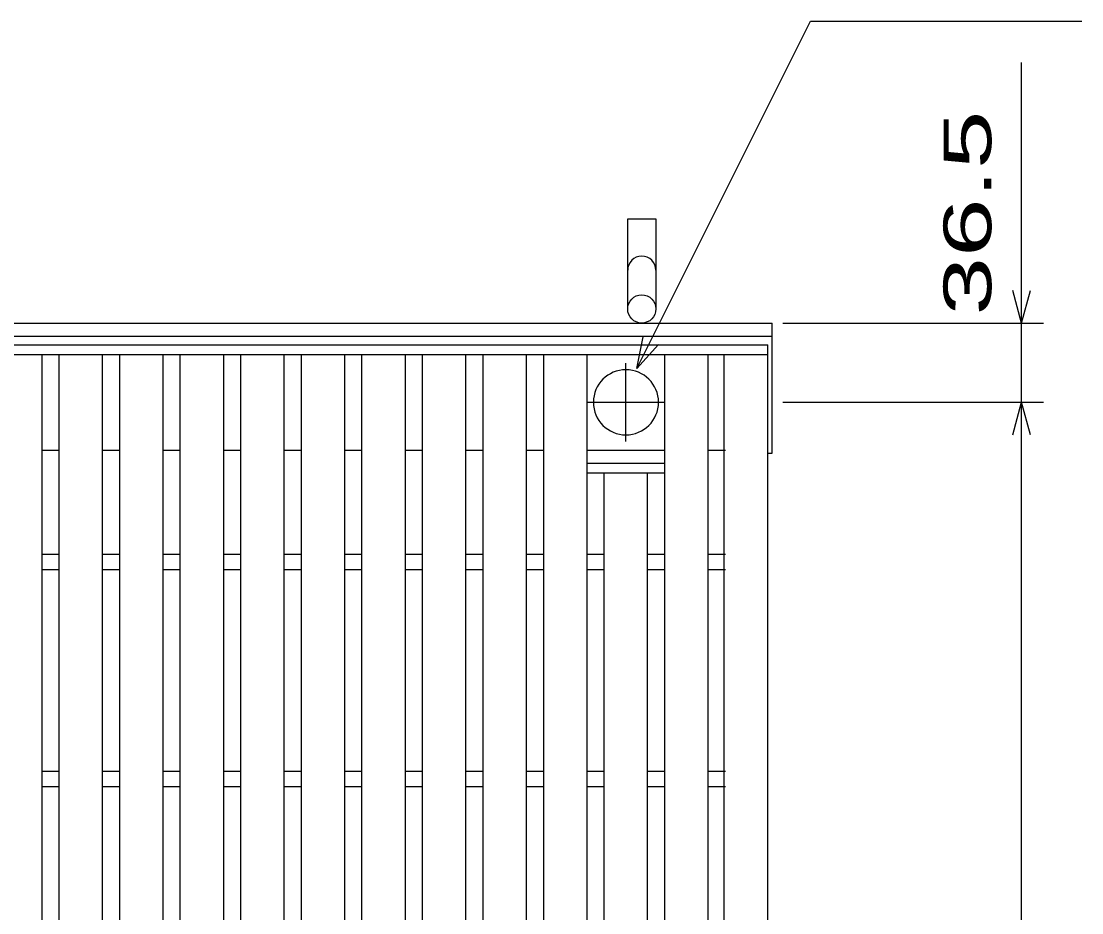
# Model space of a CAD drawing. Units: millimetres, scale not verified. Extents: x -1820 to 1731, y -1282 to 1054.
# Drawn here: x -695.9 to -207.3, y 191.8 to 602.6 of the extents above; entities that cross this region are included whole.
import ezdxf
from ezdxf.enums import TextEntityAlignment as Align

# ---------------------------------------------------------------- set-up
doc = ezdxf.new("R2010")
doc.units = ezdxf.units.MM
doc.header["$LTSCALE"] = 10
doc.linetypes.add('CHAIN', pattern=[18.5, 12, -1.5, 3.5, -1.5])
for name, color, linetype, lineweight in [('16', 3, 'Continuous', 25), ('19', 6, 'Continuous', 25), ('22', 2, 'Continuous', 25)]:
    doc.layers.add(name, color=color, linetype=linetype, lineweight=lineweight)
doc.styles.add('ベクトル', font='')
doc.styles.get('ベクトル').set_extended_font_data('ベクトル')

msp = doc.modelspace()

# ---------------------------------------------------------------- linework, layer by layer
at = {"layer": '16'}
for p, q in [((-1348, 453.5), (-352, 453.5)), ((-352, 449), (-352, 453.5)), ((-1348, 449), (-352, 449)), ((-706.3, 449), (-686.3, 449)), ((-686.3, -142), (-686.3, 449)), ((-678.4, -142), (-678.4, 449)), ((-678.4, 449), (-658.4, 449)), ((-658.4, -142), (-658.4, 449)), ((-650.5, -142), (-650.5, 449)), ((-650.5, 449), (-630.5, 449)), ((-630.5, -142), (-630.5, 449)), ((-622.6, -142), (-622.6, 449)), ((-622.6, 449), (-602.6, 449)), ((-602.6, -142), (-602.6, 449)), ((-594.7, -142), (-594.7, 449)), ((-594.7, 449), (-574.7, 449)), ((-574.7, -142), (-574.7, 449)), ((-566.8, -142), (-566.8, 449)), ((-566.8, 449), (-546.8, 449)), ((-546.8, -142), (-546.8, 449)), ((-538.9, -142), (-538.9, 449)), ((-538.9, 449), (-518.9, 449)), ((-518.9, -142), (-518.9, 449)), ((-511, -142), (-511, 449)), ((-511, 449), (-491, 449)), ((-491, -142), (-491, 449)), ((-483.1, -142), (-483.1, 449)), ((-483.1, 449), (-463.1, 449)), ((-463.1, -142), (-463.1, 449)), ((-455.2, -142), (-455.2, 449)), ((-455.2, 449), (-435.2, 449)), ((-435.2, -142), (-435.2, 449)), ((-399.4, -142), (-399.4, 449)), ((-399.4, 449), (-379.4, 449)), ((-379.4, -142), (-379.4, 449)), ((-372, -142), (-372, 449)), ((-372, 449), (-352, 449)), ((-352, -142), (-352, 449)), ((-686.3, 405), (-678.4, 405)), ((-658.4, 405), (-650.5, 405)), ((-630.5, 405), (-622.6, 405)), ((-602.6, 405), (-594.7, 405)), ((-574.7, 405), (-566.8, 405)), ((-546.8, 405), (-538.9, 405)), ((-518.9, 405), (-511, 405)), ((-491, 405), (-483.1, 405)), ((-463.1, 405), (-455.2, 405)), ((-435.2, 405), (-399.4, 405)), ((-379.4, 405), (-371.5, 405)), ((-435.2, 399), (-399.4, 399)), ((-435.2, 394.5), (-435.2, 399)), ((-399.4, 394.5), (-399.4, 399)), ((-435.2, 394.5), (-399.4, 394.5)), ((-427.3, -87.5), (-427.3, 394.5)), ((-427.3, 394.5), (-407.3, 394.5)), ((-407.3, -87.5), (-407.3, 394.5)), ((-686.3, 357), (-678.4, 357)), ((-658.4, 357), (-650.5, 357)), ((-630.5, 357), (-622.6, 357)), ((-602.6, 357), (-594.7, 357)), ((-574.7, 357), (-566.8, 357)), ((-546.8, 357), (-538.9, 357)), ((-518.9, 357), (-511, 357)), ((-491, 357), (-483.1, 357)), ((-463.1, 357), (-455.2, 357)), ((-435.2, 357), (-427.3, 357)), ((-407.3, 357), (-399.4, 357)), ((-379.4, 357), (-371.5, 357)), ((-686.3, 350), (-678.4, 350)), ((-658.4, 350), (-650.5, 350)), ((-630.5, 350), (-622.6, 350)), ((-602.6, 350), (-594.7, 350)), ((-574.7, 350), (-566.8, 350)), ((-546.8, 350), (-538.9, 350)), ((-518.9, 350), (-511, 350)), ((-491, 350), (-483.1, 350)), ((-463.1, 350), (-455.2, 350)), ((-435.2, 350), (-427.3, 350)), ((-407.3, 350), (-399.4, 350)), ((-379.4, 350), (-371.5, 350)), ((-686.3, 257), (-678.4, 257)), ((-658.4, 257), (-650.5, 257)), ((-630.5, 257), (-622.6, 257)), ((-602.6, 257), (-594.7, 257)), ((-574.7, 257), (-566.8, 257)), ((-546.8, 257), (-538.9, 257)), ((-518.9, 257), (-511, 257)), ((-491, 257), (-483.1, 257)), ((-463.1, 257), (-455.2, 257)), ((-435.2, 257), (-427.3, 257)), ((-407.3, 257), (-399.4, 257)), ((-379.4, 257), (-371.5, 257)), ((-686.3, 250), (-678.4, 250)), ((-658.4, 250), (-650.5, 250)), ((-630.5, 250), (-622.6, 250)), ((-602.6, 250), (-594.7, 250)), ((-574.7, 250), (-566.8, 250)), ((-546.8, 250), (-538.9, 250)), ((-518.9, 250), (-511, 250)), ((-491, 250), (-483.1, 250)), ((-463.1, 250), (-455.2, 250)), ((-435.2, 250), (-427.3, 250)), ((-407.3, 250), (-399.4, 250)), ((-379.4, 250), (-371.5, 250))]:
    msp.add_line(p, q, dxfattribs=at)
at = {"layer": '16', "linetype": 'CHAIN'}
for p, q in [((-417.3, 409), (-417.3, 445)), ((-435.3, 427), (-399.3, 427))]:
    msp.add_line(p, q, dxfattribs=at)
at = {"layer": '16'}
for start, end in [(90, 270), (270, 90)]:
    msp.add_arc((-417.3, 427), 15, start, end, dxfattribs=at)
at = {"layer": '19'}
for p, q in [((-416.5, 470), (-416.5, 511.62)), ((-416.5, 511.62), (-403.5, 511.62)), ((-403.5, 511.62), (-403.5, 470)), ((-1350, 463.5), (-350, 463.5)), ((-350, 403.5), (-350, 463.5)), ((-1350, 457.5), (-350, 457.5)), ((-352, 403.5), (-350, 403.5))]:
    msp.add_line(p, q, dxfattribs=at)
msp.add_circle((-410, 470), 6.5, dxfattribs=at)
msp.add_arc((-410, 487.84), 6.5, 0, 180, dxfattribs=at)
at = {"layer": '22', "color": 4}
for p, q in [((-412.3, 442.6), (-332.3, 602.6)), ((-332.3, 602.6), (-207.3, 602.6)), ((-235, 463.5), (-235, 583.5)), ((-235, 463.5), (-239, 478.5)), ((-235, 463.5), (-231, 478.5)), ((-345, 463.5), (-225, 463.5)), ((-235, 427), (-235, 463.5)), ((-412.3, 442.6), (-409.3, 457.2)), ((-412.3, 442.6), (-402.3, 453.6)), ((-345, 427), (-225, 427)), ((-239, 412), (-235, 427)), ((-231, 412), (-235, 427)), ((-235, -120), (-235, 427))]:
    msp.add_line(p, q, dxfattribs=at)

# ---------------------------------------------------------------- texts
at = {"layer": '22', "style": 'ベクトル', "width": 1.65}
msp.add_text(' 36.5 ', height=21.99, rotation=90, dxfattribs=at).set_placement((-260, 453.5), align=Align.MIDDLE_LEFT)

doc.saveas('drawing.dxf')
